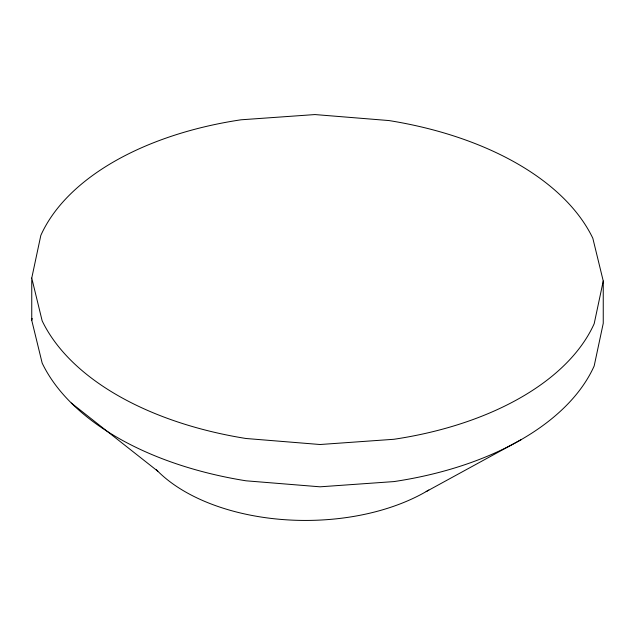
<?xml version="1.0" encoding="UTF-8"?>
<svg xmlns="http://www.w3.org/2000/svg" width="635" height="635" viewBox="0 0 635 635"><rect width="100%" height="100%" fill="white"/><g stroke="black" fill="none" stroke-linecap="round" stroke-linejoin="round"><path stroke-width="0.95" d="M31.75 278.059L40.823 235.41A279.003 161.084 0 0 1 241.062 119.793L314.944 114.562L388.985 120.563A292.664 168.973 0 0 1 592.828 238.268L603.25 281.019L603.25 323.31L594.177 365.958A279.003 161.084 0 0 1 393.938 481.584L320.056 486.815L246.015 480.806A292.664 168.973 0 0 1 42.172 363.101L31.75 320.358L31.75 278.059L42.148 320.81A292.664 168.973 0 0 0 246.023 438.499L320.056 444.516L393.93 439.277A279.003 161.084 0 0 0 594.193 323.667L603.25 281.019M31.75 320.358L32.163 318.421M426.164 491.593L521.367 439.539M71.311 403.042L157.79 471.194M428.815 490.022A170.601 98.496 0 0 1 156.337 469.709"/></g></svg>
